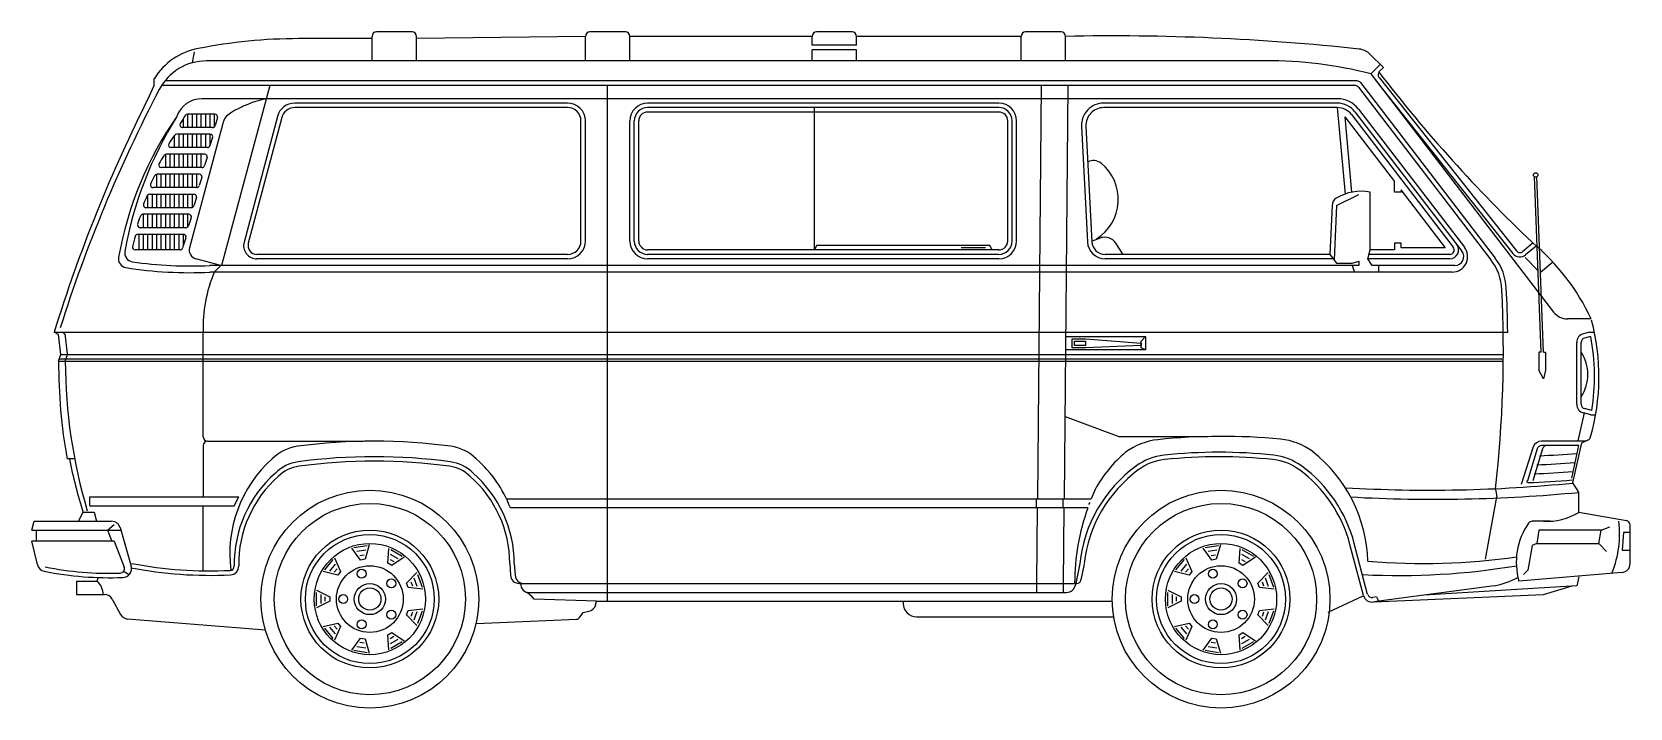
# Model space of a CAD drawing. Extents: x -4.57 to 0, y 0 to 1.93.
import ezdxf

# ---------------------------------------------------------------- set-up
doc = ezdxf.new("R2010")
doc.units = 0
doc.header["$LTSCALE"] = 40
doc.layers.get('0').update_dxf_attribs({"linetype": 'CONTINUOUS'})
doc.layers.add('DETAIL', color=1, linetype='CONTINUOUS')

msp = doc.modelspace()

# ---------------------------------------------------------------- linework, layer by layer
at = {"color": 0, "linetype": 'BYBLOCK'}
for p, q in [((-3.5941, 1.8478), (-3.5941, 1.9177)), ((-3.4798, 1.9304), (-3.5814, 1.9304)), ((-2.9845, 1.9177), (-3.4671, 1.9114)), ((-3.4671, 1.8478), (-3.4671, 1.9177)), ((-2.9845, 1.8478), (-2.9845, 1.9177)), ((-2.8702, 1.9304), (-2.9718, 1.9304)), ((-2.3368, 1.9177), (-2.8575, 1.9177)), ((-2.8575, 1.8478), (-2.8575, 1.9177)), ((-2.3368, 1.8923), (-2.3368, 1.9177)), ((-2.2225, 1.9304), (-2.3241, 1.9304)), ((-2.2098, 1.8923), (-2.2098, 1.9177)), ((-1.7399, 1.9177), (-2.2098, 1.9177)), ((-1.7399, 1.8478), (-1.7399, 1.9177)), ((-1.6256, 1.9304), (-1.7272, 1.9304)), ((-1.6129, 1.8478), (-1.6129, 1.9177)), ((-3.5941, 1.9114), (-3.8037, 1.9114)), ((-2.2098, 1.8923), (-2.3368, 1.8923)), ((-2.2098, 1.8796), (-2.3368, 1.8796)), ((-2.3368, 1.8478), (-2.3368, 1.8796)), ((-2.2098, 1.8478), (-2.2098, 1.8796)), ((-1.6129, 1.8478), (-4.0669, 1.8478)), ((-1.0414, 1.8478), (-1.6129, 1.8478)), ((-0.743, 1.867), (-0.7048, 1.8288)), ((-0.7048, 1.8288), (-0.7163, 1.8174)), ((-4.2164, 1.778), (-4.2164, 1.7971)), ((-0.741, 1.8106), (-0.2185, 1.1305)), ((-0.7272, 1.7926), (-0.3346, 1.2974)), ((-4.2307, 1.7463), (-4.2164, 1.778)), ((-0.7863, 1.778), (-4.195, 1.778)), ((-3.8865, 1.778), (-4.0237, 1.2636)), ((-2.921, 0.3048), (-2.921, 1.778)), ((-1.6823, 1.7787), (-1.6932, 0.5976)), ((-0.7762, 1.773), (-0.3974, 1.28)), ((-3.8641, 1.6895), (-3.9598, 1.3306)), ((-3.0353, 1.7272), (-3.815, 1.7272)), ((-1.8034, 1.7272), (-2.8067, 1.7272)), ((-2.3304, 1.3081), (-2.3304, 1.7145)), ((-0.8363, 1.7272), (-1.5036, 1.7272)), ((-0.786, 1.7024), (-0.4803, 1.3045)), ((-4.0208, 1.6687), (-4.1154, 1.3138)), ((-2.9845, 1.3335), (-2.9845, 1.6764)), ((-2.8575, 1.3335), (-2.8575, 1.6764)), ((-1.7526, 1.3335), (-1.7526, 1.6764)), ((-1.567, 1.6605), (-1.5502, 1.3309)), ((-4.0259, 1.2636), (-4.0974, 1.2827)), ((-3.0353, 1.2827), (-3.923, 1.2827)), ((-1.8034, 1.2827), (-2.8067, 1.2827)), ((-0.8477, 1.2827), (-1.4995, 1.2827)), ((-0.5151, 1.2827), (-0.7493, 1.2827)), ((-0.2683, 1.3189), (-0.2984, 1.2937)), ((-0.5085, 1.2446), (-4.0576, 1.2446)), ((-4.0259, 1.2636), (-4.045, 1.2446)), ((-0.1111, 1.1113), (-0.1787, 1.1113)), ((-4.4894, 1.0668), (-4.5021, 1.0732)), ((-4.5021, 1.0732), (-0.3496, 1.0732)), ((-4.4831, 1.0096), (-4.4894, 1.0668)), ((-0.1155, 1.0732), (-0.1332, 1.0688)), ((-0.1155, 1.0732), (-0.102, 1.0732)), ((-4.4894, 0.9906), (-4.4831, 1.0096)), ((-0.1524, 0.8672), (-0.1524, 1.0442)), ((-0.1121, 0.8373), (-0.1332, 0.8425)), ((-0.1121, 0.8373), (-0.0982, 0.8373)), ((-0.2768, 0.746), (-0.3109, 0.6379)), ((-0.1276, 0.7623), (-0.2532, 0.762)), ((-0.1633, 0.643), (-0.1379, 0.7573)), ((-0.1379, 0.7573), (-0.1195, 0.7659)), ((-4.445, 0.7112), (-4.464, 0.7112)), ((-0.1461, 0.6159), (-0.1633, 0.643)), ((-4.4005, 0.6032), (-3.9751, 0.6032)), ((-1.6954, 0.5715), (-1.6954, 0.5969)), ((-1.6193, 0.5715), (-1.6193, 0.5969)), ((-0.4128, 0.4254), (-0.381, 0.6032)), ((-0.3852, 0.63), (-0.381, 0.6032)), ((-0.1461, 0.5588), (-0.1461, 0.6159)), ((-4.4323, 0.5334), (-4.4196, 0.5588)), ((-1.5494, 0.5715), (-3.1988, 0.5715)), ((-1.6934, 0.5722), (-1.6954, 0.3563)), ((-1.5438, 0.5866), (-1.5476, 0.581)), ((-0.1461, 0.5588), (-0.0105, 0.5352)), ((-4.5656, 0.508), (-4.5593, 0.5334)), ((-4.5593, 0.5334), (-4.3381, 0.5334)), ((-4.553, 0.4763), (-4.553, 0.508)), ((-4.3136, 0.515), (-4.2823, 0.4052)), ((-0.2286, 0.5334), (-0.2793, 0.5334)), ((0, 0.4123), (0, 0.5227)), ((-4.5503, 0.4096), (-4.5656, 0.4763)), ((-0.7617, 0.3214), (-0.8003, 0.4673)), ((-3.2004, 0.4128), (-3.1985, 0.3796)), ((-4.3796, 0.362), (-4.3764, 0.3727)), ((-1.5599, 0.4103), (-1.5687, 0.3658)), ((-0.0232, 0.387), (-0.3175, 0.3619)), ((-0.1461, 0.3746), (-0.1524, 0.3493)), ((-4.4386, 0.3619), (-4.3796, 0.362)), ((-4.4386, 0.3619), (-4.4386, 0.3239)), ((-4.4386, 0.3239), (-4.3585, 0.3239)), ((-3.1732, 0.3556), (-1.5812, 0.3556)), ((-3.1369, 0.3175), (-3.1513, 0.3302)), ((-1.6954, 0.3556), (-1.6954, 0.3302)), ((-1.6193, 0.3556), (-1.6193, 0.3302)), ((-0.8628, 0.2737), (-0.7624, 0.3199)), ((-0.3886, 0.3485), (-0.7324, 0.3029)), ((-0.7316, 0.3032), (-0.2477, 0.3239)), ((-0.2477, 0.3239), (-0.1651, 0.3493)), ((-4.3362, 0.3106), (-4.3125, 0.2671)), ((-3.1305, 0.3111), (-3.1369, 0.3175)), ((-2.9527, 0.3048), (-3.1305, 0.3111)), ((-2.9909, 0.2731), (-2.9749, 0.2762)), ((-2.9552, 0.295), (-2.9527, 0.3048)), ((-2.9527, 0.3048), (-1.4795, 0.3048)), ((-2.0765, 0.3048), (-2.0765, 0.2984)), ((-3.8989, 0.2223), (-4.2925, 0.254)), ((-3.2957, 0.2413), (-3.01, 0.2537)), ((-3, 0.2594), (-2.9909, 0.2731)), ((-2.0383, 0.2604), (-1.4754, 0.2604))]:
    msp.add_line(p, q, dxfattribs=at)
for centre, radius in [((-3.6004, 0.3111), 0.3111), ((-1.1684, 0.3111), 0.3111), ((-3.6004, 0.3111), 0.1842), ((-3.6004, 0.3111), 0.1588), ((-1.1684, 0.3111), 0.1842), ((-1.1684, 0.3111), 0.1588), ((-3.6004, 0.3111), 0.0953), ((-1.1684, 0.3111), 0.0953), ((-3.6004, 0.3111), 0.0445), ((-1.1684, 0.3111), 0.0445)]:
    msp.add_circle(centre, radius, dxfattribs=at)
for centre, radius, start, end in [((-3.5814, 1.9177), 0.0127, 90, 180), ((-3.4798, 1.9177), 0.0127, 0, 90), ((-2.9718, 1.9177), 0.0127, 90, 180), ((-2.8702, 1.9177), 0.0127, 0, 90), ((-2.3241, 1.9177), 0.0127, 90, 180), ((-2.2225, 1.9177), 0.0127, 0, 90), ((-1.7272, 1.9177), 0.0127, 90, 180), ((-1.6256, 1.9177), 0.0127, 0, 90), ((-1.4756, -4.6589), 6.5781, 83.87261, 91.196), ((-4.0574, 1.6993), 0.1866, 100.1826, 148.4227), ((-3.8011, 0.4212), 1.4902, 90.0961, 101.1923), ((-0.7789, 1.831), 0.0508, 45, 83.8033), ((-4.0669, 1.6954), 0.1524, 90, 152.3412), ((-1.028, 0.7259), 1.122, 75.1799, 90.6843), ((-0.78, 1.778), 0.0127, 37.5354, 90), ((-0.7073, 1.8084), 0.0127, 135, 218.4068), ((2.5461, 4.3162), 4.1112, 217.4542, 226.5921), ((-0.3923, -0.1929), 4.3004, 153.1964, 162.8788), ((-3.8275, 1.4221), 0.3253, 102.2838, 121.7098), ((-0.7863, 1.7653), 0.0127, 37.5354, 90), ((-3.9717, 1.6556), 0.0508, 121.7098, 165.0686), ((-3.815, 1.6764), 0.0508, 90, 165.0686), ((-3.0353, 1.6764), 0.0508, 0, 90), ((-2.8067, 1.6764), 0.0508, 90, 180), ((-1.8034, 1.6764), 0.0508, 0, 90), ((-1.5036, 1.6637), 0.0635, 90, 182.9108), ((-0.8363, 1.6637), 0.0635, 37.5354, 90), ((-3.923, 1.3208), 0.0381, 165.0686, 270), ((-3.0353, 1.3335), 0.0508, 270, 0), ((-2.8067, 1.3335), 0.0508, 180, 270), ((-1.8034, 1.3335), 0.0508, 270, 0), ((-1.4995, 1.3335), 0.0508, 182.9108, 270), ((-0.6956, 0.8353), 0.6464, 25.2764, 49.8787), ((-4.0909, 1.3073), 0.0254, 165.0686, 255.0686), ((-0.5151, 1.3081), 0.0254, 270, 37.5354), ((-0.5183, 1.1872), 0.1524, 2.7482, 37.5354), ((-0.3147, 1.3132), 0.0254, 218.4068, 309.9373), ((-3.9144, 1.0241), 3.5525, 353.5706, 2.7482), ((-0.1787, 1.1621), 0.0508, 218.4068, 270), ((-0.7183, 0.9455), 0.6295, 344.1859, 14.8909), ((-0.127, 1.0442), 0.0254, 104.0362, 180), ((-2.9625, 0.9824), 1.527, 179.6905, 190.2369), ((-0.127, 0.8672), 0.0254, 180, 255.9638), ((-3.7895, 0.6215), 0.127, 97.7095, 134.9148), ((-3.5878, -0.8689), 1.6309, 82.2905, 97.7095), ((-3.386, 0.6215), 0.127, 45.0852, 82.2905), ((-1.3283, 0.5768), 0.1905, 96.1378, 126.2761), ((-1.1646, -1.0171), 1.7927, 84.7013, 95.8943), ((-1.0194, 0.5786), 0.1905, 53.7239, 83.8622), ((-1.163, 0.4069), 0.4141, 1.689, 51.7663), ((-0.2532, 0.7366), 0.0254, 90, 158.1986), ((-0.1249, 0.7774), 0.0127, 295.0579, 344.1859), ((-2.9559, 1.0171), 1.5338, 191.514, 197.3869), ((-3.6375, 0.4407), 0.3629, 131.7497, 187.5122), ((-3.7895, 0.5897), 0.1016, 97.7095, 134.9148), ((-3.5878, -0.9006), 1.6055, 82.2905, 97.7095), ((-3.386, 0.5897), 0.1016, 45.0852, 82.2905), ((-3.5315, 0.4435), 0.3565, 21.0473, 48.7287), ((-1.2022, 0.4453), 0.3718, 129.9616, 151.2549), ((-1.3138, 0.5577), 0.1524, 96.1378, 126.2761), ((-1.1747, -0.735), 1.4526, 83.8622, 96.1378), ((-1.0357, 0.5577), 0.1524, 53.7239, 83.8622), ((-3.6429, 0.4113), 0.3322, 131.0956, 180.9171), ((-3.5316, 0.4117), 0.3312, 0.1763, 48.9865), ((-1.1747, 0.3683), 0.3874, 126.2761, 173.4106), ((-1.1747, 0.3683), 0.3874, 14.8009, 53.7239), ((-0.5726, 4.7425), 4.1204, 266.6487, 275.7033), ((-0.9338, 0.3541), 0.6529, 155.5671, 158.1684), ((-0.9338, 0.3541), 0.6529, 160.5505, 179.8689), ((-0.2381, 0.7112), 0.1781, 266.9335, 301.139), ((-4.3381, 0.508), 0.0254, 15.9454, 90), ((-0.1302, 0.4159), 0.1949, 144.9067, 196.0736), ((-0.2793, 0.5207), 0.0127, 90, 144.9067), ((-0.0127, 0.5227), 0.0127, 0, 80.1342), ((-4.0557, 1.5874), 1.1958, 259.1938, 272.6865), ((-0.5933, 2.3257), 1.9129, 265.3307, 278.0973), ((-0.0254, 0.4123), 0.0254, 274.8645, 0), ((-4.5255, 0.4153), 0.0254, 192.9946, 258.8568), ((-4.3434, 1.3398), 0.9677, 258.8568, 272.2316), ((-4.3067, 0.3982), 0.0254, 272.2316, 15.9454), ((-4.0557, 1.586), 1.2072, 259.1443, 272.6987), ((-4.0004, 0.4055), 0.0127, 273.5601, 1.0017), ((-4.0004, 0.4055), 0.0254, 273.5601, 1.0017), ((-3.1732, 0.381), 0.0254, 183.231, 270), ((-1.5812, 0.3683), 0.0127, 270, 348.7355), ((-0.444, 0.6084), 0.2658, 282.0246, 297.7182), ((-4.4104, 0.3252), 0.048, 358.3579, 49.9978), ((-4.3585, 0.2984), 0.0254, 28.6105, 90), ((-3.1464, 0.3524), 0.0225, 171.8699, 278.1301), ((-1.6096, 0.3556), 0.0254, 270, 348.7355), ((-0.7371, 0.3278), 0.0254, 194.8009, 280.823), ((-2.9798, 0.3012), 0.0254, 281.3099, 345.9638), ((-2.0383, 0.2984), 0.0381, 180, 270), ((-4.2902, 0.2793), 0.0254, 208.6105, 264.7099), ((-3.0105, 0.2664), 0.0127, 272.4896, 326.3099)]:
    msp.add_arc(centre, radius, start, end, dxfattribs=at)
at = {"layer": 'DETAIL'}
for p, q in [((-4.1021, 1.8733), (-4.1083, 1.8421)), ((-0.7138, 1.8378), (-0.741, 1.8106)), ((-0.78, 1.7907), (-4.1859, 1.7907)), ((-0.7699, 1.7857), (-0.3849, 1.2846)), ((-0.7172, 1.8005), (-0.3247, 1.3053)), ((-0.8363, 1.7399), (-4.0801, 1.7399)), ((-1.6061, 1.778), (-1.617, 0.5969)), ((-4.0433, 1.6954), (-4.1212, 1.6954)), ((-4.121, 1.6954), (-4.121, 1.6574)), ((-4.1083, 1.6954), (-4.1083, 1.6574)), ((-4.0956, 1.6954), (-4.0956, 1.6574)), ((-4.0829, 1.6954), (-4.0829, 1.6574)), ((-4.0702, 1.6954), (-4.0702, 1.6574)), ((-4.0575, 1.6954), (-4.0575, 1.6574)), ((-4.0448, 1.6954), (-4.0448, 1.6589)), ((-3.0353, 1.7145), (-3.815, 1.7145)), ((-1.8034, 1.7145), (-2.8067, 1.7145)), ((-1.8034, 1.7018), (-2.8067, 1.7018)), ((-0.8363, 1.7145), (-1.5036, 1.7145)), ((-0.8363, 1.7145), (-0.8143, 1.4676)), ((-0.7961, 1.6946), (-0.505, 1.3158)), ((-0.7759, 1.7101), (-0.4732, 1.3161)), ((-4.0494, 1.6574), (-4.1356, 1.6574)), ((-4.1337, 1.6825), (-4.1337, 1.6574)), ((-4.0359, 1.6859), (-4.042, 1.663)), ((-3.8518, 1.6862), (-3.9475, 1.3273)), ((-2.9972, 1.3335), (-2.9972, 1.6764)), ((-2.8448, 1.3335), (-2.8448, 1.6764)), ((-2.8321, 1.3335), (-2.8321, 1.6764)), ((-1.778, 1.3335), (-1.778, 1.6764)), ((-1.7653, 1.3335), (-1.7653, 1.6764)), ((-1.5543, 1.6611), (-1.5376, 1.3316)), ((-0.8148, 1.6878), (-0.7957, 1.4728)), ((-0.8148, 1.6878), (-0.6731, 1.5033)), ((-4.0646, 1.6002), (-4.168, 1.6002)), ((-4.1591, 1.6338), (-4.1591, 1.6002)), ((-4.0568, 1.6383), (-4.152, 1.6383)), ((-4.1464, 1.6383), (-4.1464, 1.6002)), ((-4.1337, 1.6383), (-4.1337, 1.6002)), ((-4.121, 1.6383), (-4.121, 1.6002)), ((-4.1083, 1.6383), (-4.1083, 1.6002)), ((-4.0956, 1.6383), (-4.0956, 1.6002)), ((-4.0829, 1.6383), (-4.0829, 1.6002)), ((-4.0702, 1.6383), (-4.0702, 1.6002)), ((-4.0575, 1.6383), (-4.0575, 1.6052)), ((-4.0495, 1.6287), (-4.0573, 1.6059)), ((-4.1845, 1.5808), (-4.1845, 1.543)), ((-4.0721, 1.5811), (-4.1822, 1.5811)), ((-4.1718, 1.5811), (-4.1718, 1.543)), ((-4.1591, 1.5811), (-4.1591, 1.543)), ((-4.1464, 1.5811), (-4.1464, 1.543)), ((-4.1337, 1.5811), (-4.1337, 1.543)), ((-4.121, 1.5811), (-4.121, 1.543)), ((-4.1083, 1.5811), (-4.1083, 1.543)), ((-4.0956, 1.5811), (-4.0956, 1.543)), ((-4.0829, 1.5811), (-4.0829, 1.543)), ((-4.0647, 1.5716), (-4.0725, 1.5487)), ((-4.2099, 1.5238), (-4.2099, 1.4859)), ((-4.0873, 1.524), (-4.2081, 1.524)), ((-4.1972, 1.524), (-4.1972, 1.4859)), ((-4.0799, 1.543), (-4.1959, 1.543)), ((-4.1845, 1.524), (-4.1845, 1.4859)), ((-4.1718, 1.524), (-4.1718, 1.4859)), ((-4.1591, 1.524), (-4.1591, 1.4859)), ((-4.1464, 1.524), (-4.1464, 1.4859)), ((-4.1337, 1.524), (-4.1337, 1.4859)), ((-4.121, 1.524), (-4.121, 1.4859)), ((-4.1083, 1.524), (-4.1083, 1.4859)), ((-4.0956, 1.524), (-4.0956, 1.4859)), ((-4.08, 1.5144), (-4.0878, 1.4916)), ((-0.254, 1.016), (-0.2731, 1.5176)), ((-0.2477, 1.0162), (-0.2667, 1.5179)), ((-4.2353, 1.4648), (-4.2353, 1.4287)), ((-4.1026, 1.4668), (-4.2301, 1.4668)), ((-4.2226, 1.4668), (-4.2226, 1.4287)), ((-4.0951, 1.4859), (-4.2198, 1.4859)), ((-4.2099, 1.4668), (-4.2099, 1.4287)), ((-4.1972, 1.4668), (-4.1972, 1.4287)), ((-4.1845, 1.4668), (-4.1845, 1.4287)), ((-4.1718, 1.4668), (-4.1718, 1.4287)), ((-4.1591, 1.4668), (-4.1591, 1.4287)), ((-4.1464, 1.4668), (-4.1464, 1.4287)), ((-4.1337, 1.4668), (-4.1337, 1.4287)), ((-4.121, 1.4668), (-4.121, 1.4287)), ((-4.1083, 1.4668), (-4.1083, 1.429)), ((-0.8387, 1.4346), (-0.7747, 1.4668)), ((-0.7429, 1.3081), (-0.7429, 1.4732)), ((-0.6731, 1.4732), (-0.6731, 1.5033)), ((-0.6541, 1.4732), (-0.6731, 1.4732)), ((-0.6545, 1.4792), (-0.528, 1.3144)), ((-0.6541, 1.4795), (-0.6541, 1.4732)), ((-4.1104, 1.4287), (-4.2399, 1.4287)), ((-4.0952, 1.4573), (-4.103, 1.4344)), ((-0.8514, 1.4351), (-0.8572, 1.2954)), ((-0.8387, 1.4346), (-0.8452, 1.2793)), ((-4.1256, 1.3716), (-4.2565, 1.3716)), ((-4.1178, 1.4097), (-4.2485, 1.4097)), ((-4.248, 1.4097), (-4.248, 1.3716)), ((-4.2353, 1.4097), (-4.2353, 1.3716)), ((-4.2226, 1.4097), (-4.2226, 1.3716)), ((-4.2099, 1.4097), (-4.2099, 1.3716)), ((-4.1972, 1.4097), (-4.1972, 1.3716)), ((-4.1845, 1.4097), (-4.1845, 1.3716)), ((-4.1718, 1.4097), (-4.1718, 1.3716)), ((-4.1591, 1.4097), (-4.1591, 1.3716)), ((-4.1464, 1.4097), (-4.1464, 1.3716)), ((-4.1337, 1.4097), (-4.1337, 1.3716)), ((-4.121, 1.4097), (-4.121, 1.3732)), ((-4.1104, 1.4001), (-4.1182, 1.3773)), ((-4.133, 1.3525), (-4.2634, 1.3525)), ((-4.2607, 1.3525), (-4.2607, 1.3081)), ((-4.248, 1.3525), (-4.248, 1.3081)), ((-4.2353, 1.3525), (-4.2353, 1.3081)), ((-4.2226, 1.3525), (-4.2226, 1.3081)), ((-4.2099, 1.3525), (-4.2099, 1.3081)), ((-4.1972, 1.3525), (-4.1972, 1.3081)), ((-4.1845, 1.3525), (-4.1845, 1.3081)), ((-4.1718, 1.3525), (-4.1718, 1.3081)), ((-4.1591, 1.3525), (-4.1591, 1.3081)), ((-4.1464, 1.3525), (-4.1464, 1.3081)), ((-4.1257, 1.343), (-4.1352, 1.3138)), ((-4.1337, 1.3525), (-4.1337, 1.3184)), ((-1.5142, 1.3419), (-1.5367, 1.3335)), ((-1.4478, 1.2954), (-1.4691, 1.3274)), ((-0.6731, 1.3272), (-0.6731, 1.3081)), ((-0.6541, 1.3272), (-0.6731, 1.3272)), ((-0.6541, 1.3144), (-0.6541, 1.3272)), ((-0.2765, 1.3287), (-0.3066, 1.3035)), ((-4.1425, 1.3081), (-4.2709, 1.3081)), ((-3.0353, 1.2954), (-3.923, 1.2954)), ((-1.8034, 1.3081), (-2.8067, 1.3081)), ((-1.8034, 1.2954), (-2.8067, 1.2954)), ((-2.3241, 1.3208), (-2.3304, 1.3081)), ((-1.8288, 1.3208), (-2.3241, 1.3208)), ((-1.8415, 1.3144), (-1.9114, 1.3144)), ((-1.8224, 1.3081), (-1.8288, 1.3208)), ((-0.8572, 1.2954), (-1.4995, 1.2954)), ((-0.8572, 1.2954), (-0.8382, 1.27)), ((-0.7493, 1.2827), (-0.7429, 1.3081)), ((-0.7366, 1.2636), (-0.7493, 1.2827)), ((-0.5151, 1.2954), (-0.7461, 1.2954)), ((-0.6731, 1.3081), (-0.7429, 1.3081)), ((-0.528, 1.3144), (-0.6541, 1.3144)), ((-0.2639, 1.2492), (-0.2993, 1.2867)), ((-0.7747, 1.2636), (-4.0576, 1.2636)), ((-0.8382, 1.27), (-0.7937, 1.27)), ((-0.7937, 1.27), (-0.7747, 1.2764)), ((-0.7937, 1.2636), (-0.7874, 1.2446)), ((-0.7747, 1.2636), (-0.7937, 1.2636)), ((-0.7747, 1.2764), (-0.7747, 1.2636)), ((-0.7176, 1.2636), (-0.7366, 1.2636)), ((-0.5004, 1.2636), (-0.7366, 1.2636)), ((-0.7176, 1.2446), (-0.7176, 1.2636)), ((-0.2209, 1.273), (-0.2561, 1.244)), ((-4.4704, 1.0668), (-4.4768, 1.0732)), ((-4.4641, 1.0111), (-4.4705, 1.0682)), ((-4.0767, 0.7747), (-4.0767, 1.0732)), ((-1.6129, 1.0604), (-1.3843, 1.0604)), ((-1.5938, 1.0287), (-1.5938, 1.0541)), ((-1.5938, 1.0541), (-1.5557, 1.0541)), ((-1.5557, 1.0541), (-1.397, 1.0414)), ((-1.3843, 1.0604), (-1.397, 1.0477)), ((-1.3843, 1.0604), (-1.3843, 1.0224)), ((-0.1125, 1.0609), (-0.1301, 1.0565)), ((-4.4831, 1.0096), (-0.362, 1.0096)), ((-4.4704, 0.9906), (-4.464, 1.0096)), ((-1.3843, 1.0224), (-1.6129, 1.0224)), ((-1.5557, 1.0287), (-1.5938, 1.0287)), ((-1.5875, 1.0477), (-1.5557, 1.0477)), ((-1.5875, 1.0351), (-1.5875, 1.0477)), ((-1.5557, 1.0351), (-1.5875, 1.0351)), ((-1.5557, 1.0477), (-1.5557, 1.0351)), ((-1.397, 1.0351), (-1.5557, 1.0287)), ((-1.397, 1.0287), (-1.397, 1.0477)), ((-1.397, 1.0414), (-1.397, 1.0351)), ((-1.3843, 1.0224), (-1.397, 1.0287)), ((-0.2604, 1.016), (-0.2604, 0.9652)), ((-0.254, 1.016), (-0.2604, 1.016)), ((-0.2477, 1.016), (-0.2413, 1.016)), ((-0.2413, 1.016), (-0.2413, 0.9652)), ((-0.1397, 0.8672), (-0.1397, 1.0442)), ((-4.4894, 0.9906), (-0.3621, 0.9906)), ((-4.4873, 0.997), (-0.362, 0.997)), ((-0.2477, 0.9398), (-0.2604, 0.9652)), ((-0.2413, 0.9652), (-0.2477, 0.9398)), ((-1.4593, 0.7747), (-1.6129, 0.8318)), ((-0.1306, 0.8428), (-0.1494, 0.7627)), ((-0.1091, 0.8496), (-0.1301, 0.8548)), ((-4.0767, 0.7493), (-4.0767, 0.6032)), ((-4.064, 0.762), (-3.6195, 0.762)), ((-1.2065, 0.7747), (-1.4593, 0.7747)), ((-0.2649, 0.7403), (-0.2928, 0.649)), ((-0.2503, 0.7403), (-0.2781, 0.649)), ((-0.1464, 0.7496), (-0.2528, 0.7493)), ((-0.1659, 0.6565), (-0.1464, 0.7496)), ((-0.2926, 0.6432), (-0.2943, 0.6494)), ((-4.4005, 0.5778), (-4.4005, 0.6032)), ((-3.9878, 0.5778), (-3.9751, 0.6032)), ((-3.2097, 0.5969), (-1.5398, 0.5969)), ((-4.4196, 0.5588), (-4.3879, 0.5588)), ((-4.4005, 0.5778), (-3.9878, 0.5778)), ((-4.3879, 0.5588), (-4.3815, 0.5334)), ((-4.0767, 0.3924), (-4.0767, 0.5778)), ((-1.6173, 0.5715), (-1.6193, 0.3556)), ((-4.5656, 0.508), (-4.3498, 0.508)), ((-4.5656, 0.508), (-4.3117, 0.508)), ((-4.3498, 0.508), (-4.3304, 0.5236)), ((-4.3498, 0.508), (-4.337, 0.4763)), ((-0.2604, 0.508), (-0.2667, 0.4699)), ((-0.0825, 0.508), (-0.2604, 0.508)), ((-0.0889, 0.4699), (-0.0825, 0.508)), ((-0.0825, 0.508), (-0.0578, 0.5175)), ((-4.3307, 0.4763), (-4.5656, 0.4763)), ((-4.3307, 0.4763), (-4.3023, 0.4025)), ((-3.6266, 0.4226), (-3.6519, 0.4568)), ((-3.6457, 0.4579), (-3.6082, 0.4645)), ((-3.6019, 0.4656), (-3.614, 0.4248)), ((-1.1945, 0.4226), (-1.2199, 0.4568)), ((-1.2136, 0.4579), (-1.1761, 0.4645)), ((-1.1698, 0.4656), (-1.182, 0.4248)), ((-0.7496, 0.3246), (-0.788, 0.4698)), ((-0.2794, 0.4636), (-0.2921, 0.3937)), ((-0.2667, 0.4699), (-0.2794, 0.4636)), ((-0.2667, 0.4699), (-0.0889, 0.4699)), ((-0.0889, 0.4699), (-0.0676, 0.4471)), ((-0.0191, 0.5016), (-0.0224, 0.4508)), ((0, 0.5016), (-0.0191, 0.5016)), ((-3.7294, 0.3945), (-3.705, 0.4237)), ((-3.7009, 0.4286), (-3.6839, 0.3895)), ((-3.6122, 0.4509), (-3.6372, 0.4465)), ((-3.6288, 0.4351), (-3.6162, 0.4373)), ((-3.614, 0.4248), (-3.6266, 0.4226)), ((-3.5488, 0.4133), (-3.5462, 0.4558)), ((-3.5378, 0.407), (-3.5488, 0.4133)), ((-3.5424, 0.4243), (-3.5315, 0.418)), ((-3.5196, 0.4258), (-3.5416, 0.4385)), ((-3.5407, 0.4527), (-3.5078, 0.4336)), ((-3.5023, 0.4304), (-3.5378, 0.407)), ((-3.1877, 0.4128), (-3.1854, 0.3793)), ((-1.5723, 0.4128), (-1.5847, 0.3506)), ((-1.2974, 0.3945), (-1.2729, 0.4237)), ((-1.2688, 0.4286), (-1.2519, 0.3895)), ((-1.1802, 0.4509), (-1.2052, 0.4465)), ((-1.1967, 0.4351), (-1.1842, 0.4373)), ((-1.182, 0.4248), (-1.1945, 0.4226)), ((-1.1167, 0.4133), (-1.1142, 0.4558)), ((-1.1058, 0.407), (-1.1167, 0.4133)), ((-1.1104, 0.4243), (-1.0994, 0.418)), ((-1.0876, 0.4258), (-1.1095, 0.4385)), ((-1.1087, 0.4527), (-1.0757, 0.4336)), ((-1.0702, 0.4304), (-1.1058, 0.407)), ((-0.0224, 0.4508), (0, 0.4508)), ((-4.3048, 0.3918), (-4.2901, 0.3826)), ((-3.6921, 0.3798), (-3.7335, 0.3897)), ((-3.6993, 0.4107), (-3.7156, 0.3912)), ((-3.7018, 0.3879), (-3.6937, 0.3976)), ((-3.6839, 0.3895), (-3.6921, 0.3798)), ((-3.4952, 0.3562), (-3.4659, 0.3871)), ((-3.4648, 0.347), (-3.4735, 0.3709)), ((-3.4638, 0.3812), (-3.4507, 0.3454)), ((-1.26, 0.3798), (-1.3015, 0.3897)), ((-1.2673, 0.4107), (-1.2836, 0.3912)), ((-1.2698, 0.3879), (-1.2616, 0.3976)), ((-1.2519, 0.3895), (-1.26, 0.3798)), ((-1.0632, 0.3562), (-1.0339, 0.3871)), ((-1.0328, 0.347), (-1.0415, 0.3709)), ((-1.0317, 0.3812), (-1.0187, 0.3454)), ((-0.2921, 0.3937), (-0.3048, 0.381)), ((-3.7529, 0.3366), (-3.7147, 0.3175)), ((-3.7529, 0.2921), (-3.7529, 0.3302)), ((-3.7401, 0.3239), (-3.7401, 0.2984)), ((-3.4909, 0.3443), (-3.4952, 0.3562)), ((-3.4486, 0.3394), (-3.4909, 0.3443)), ((-3.4833, 0.3606), (-3.4789, 0.3486)), ((-3.1433, 0.3302), (-1.6096, 0.3302)), ((-1.3208, 0.3366), (-1.2827, 0.3175)), ((-1.3208, 0.2921), (-1.3208, 0.3302)), ((-1.3081, 0.3239), (-1.3081, 0.2984)), ((-1.0588, 0.3443), (-1.0632, 0.3562)), ((-1.0165, 0.3394), (-1.0588, 0.3443)), ((-1.0512, 0.3606), (-1.0469, 0.3486)), ((-0.1524, 0.3493), (-0.5881, 0.322)), ((-3.7147, 0.3048), (-3.7529, 0.2858)), ((-3.7275, 0.3048), (-3.7275, 0.3175)), ((-3.7147, 0.3175), (-3.7147, 0.3048)), ((-3.4952, 0.2661), (-3.4909, 0.278)), ((-3.4909, 0.278), (-3.4486, 0.2829)), ((-3.4735, 0.2514), (-3.4648, 0.2753)), ((-3.4507, 0.2769), (-3.4638, 0.2411)), ((-1.2827, 0.3048), (-1.3208, 0.2858)), ((-1.2954, 0.3048), (-1.2954, 0.3175)), ((-1.2827, 0.3175), (-1.2827, 0.3048)), ((-1.0632, 0.2661), (-1.0588, 0.278)), ((-1.0588, 0.278), (-1.0165, 0.2829)), ((-1.0415, 0.2514), (-1.0328, 0.2753)), ((-1.0187, 0.2769), (-1.0317, 0.2411)), ((-0.7239, 0.3174), (-0.7349, 0.3153)), ((-0.7239, 0.3175), (-0.7191, 0.3059)), ((-3.7335, 0.2326), (-3.6921, 0.2425)), ((-3.7156, 0.2311), (-3.6993, 0.2116)), ((-3.6937, 0.2247), (-3.7018, 0.2344)), ((-3.6839, 0.2328), (-3.7009, 0.1937)), ((-3.6921, 0.2425), (-3.6839, 0.2328)), ((-3.4659, 0.2352), (-3.4952, 0.2661)), ((-3.4789, 0.2737), (-3.4833, 0.2617)), ((-1.3015, 0.2326), (-1.26, 0.2425)), ((-1.2836, 0.2311), (-1.2673, 0.2116)), ((-1.2616, 0.2247), (-1.2698, 0.2344)), ((-1.2519, 0.2328), (-1.2688, 0.1937)), ((-1.26, 0.2425), (-1.2519, 0.2328)), ((-1.0339, 0.2352), (-1.0632, 0.2661)), ((-1.0469, 0.2737), (-1.0512, 0.2617)), ((-3.705, 0.1986), (-3.7294, 0.2278)), ((-3.6519, 0.1655), (-3.6266, 0.1997)), ((-3.6162, 0.185), (-3.6288, 0.1872)), ((-3.6266, 0.1997), (-3.614, 0.1975)), ((-3.614, 0.1975), (-3.6019, 0.1567)), ((-3.5488, 0.209), (-3.5378, 0.2153)), ((-3.5462, 0.1665), (-3.5488, 0.209)), ((-3.5315, 0.2043), (-3.5424, 0.198)), ((-3.5416, 0.1838), (-3.5196, 0.1965)), ((-3.5078, 0.1887), (-3.5407, 0.1696)), ((-3.5378, 0.2153), (-3.5023, 0.1919)), ((-1.2729, 0.1986), (-1.2974, 0.2278)), ((-1.2199, 0.1655), (-1.1945, 0.1997)), ((-1.1842, 0.185), (-1.1967, 0.1872)), ((-1.1945, 0.1997), (-1.182, 0.1975)), ((-1.182, 0.1975), (-1.1698, 0.1567)), ((-1.1167, 0.209), (-1.1058, 0.2153)), ((-1.1142, 0.1665), (-1.1167, 0.209)), ((-1.0994, 0.2043), (-1.1104, 0.198)), ((-1.1095, 0.1838), (-1.0876, 0.1965)), ((-1.0757, 0.1887), (-1.1087, 0.1696)), ((-1.1058, 0.2153), (-1.0702, 0.1919)), ((-3.6082, 0.1578), (-3.6457, 0.1644)), ((-3.6372, 0.1758), (-3.6122, 0.1714)), ((-1.1761, 0.1578), (-1.2136, 0.1644)), ((-1.2052, 0.1758), (-1.1802, 0.1714))]:
    msp.add_line(p, q, dxfattribs=at)
for centre, radius in [((-0.2698, 1.5221), 0.0064), ((-3.6004, 0.3111), 0.2731), ((-1.1684, 0.3111), 0.2731), ((-3.6004, 0.3111), 0.1968), ((-1.1684, 0.3111), 0.1968), ((-3.6239, 0.3834), 0.0127), ((-3.539, 0.3558), 0.0127), ((-1.1919, 0.3834), 0.0127), ((-1.107, 0.3558), 0.0127), ((-3.6764, 0.3111), 0.0127), ((-3.6004, 0.3111), 0.0318), ((-1.2443, 0.3111), 0.0127), ((-1.1684, 0.3111), 0.0318), ((-3.539, 0.2665), 0.0127), ((-1.107, 0.2665), 0.0127), ((-3.6239, 0.2389), 0.0127), ((-1.1919, 0.2389), 0.0127)]:
    msp.add_circle(centre, radius, dxfattribs=at)
for centre, radius, start, end in [((-0.5137, -0.1668), 4.164, 152.3412, 162.4932), ((-4.0801, 1.6637), 0.0762, 90, 160.3078), ((-0.8363, 1.6637), 0.0762, 37.5354, 90), ((-3.3165, 1.108), 1.0177, 145.1631, 169.8493), ((-3.2272, 1.112), 1.0901, 148.0184, 169.8636), ((-3.2272, 1.112), 1.0711, 147.2159, 148.6692), ((-4.1212, 1.6878), 0.00762, 90, 147.2159), ((-4.0433, 1.6878), 0.00762, 345.0686, 90), ((-3.815, 1.6764), 0.0381, 90, 165.0686), ((-3.0353, 1.6764), 0.0381, 0, 90), ((-2.8067, 1.6764), 0.0381, 90, 180), ((-2.8067, 1.6764), 0.0254, 90, 180), ((-1.8034, 1.6764), 0.0381, 0, 90), ((-1.8034, 1.6764), 0.0254, 0, 90), ((-1.5036, 1.6637), 0.0508, 90, 182.9108), ((-0.8363, 1.6637), 0.0508, 37.5354, 90), ((-4.1356, 1.665), 0.00762, 148.6692, 270), ((-4.0494, 1.665), 0.00762, 270, 345.0686), ((-4.168, 1.6078), 0.00762, 152.2096, 270), ((-3.5487, 1.1917), 0.7537, 144.0226, 146.1613), ((-4.152, 1.6307), 0.00762, 90, 150.4156), ((-4.0646, 1.6078), 0.00762, 270, 345.0686), ((-4.0568, 1.6307), 0.00762, 345.0686, 90), ((-4.1959, 1.5507), 0.00762, 155.6381, 270), ((-3.5673, 1.1876), 0.7336, 147.9449, 150.0472), ((-4.1822, 1.5735), 0.00762, 90, 153.8983), ((-4.0721, 1.5735), 0.00762, 345.0686, 90), ((-1.533, 1.5269), 0.0362, 53.035, 116.5124), ((-1.5946, 1.4523), 0.1328, 302.1135, 51.1536), ((-3.5839, 1.1816), 0.7159, 151.8538, 153.9282), ((-4.2081, 1.5164), 0.00762, 90, 157.2802), ((-4.0873, 1.5164), 0.00762, 345.0686, 90), ((-4.0799, 1.5507), 0.00762, 270, 345.0686), ((-3.5985, 1.1741), 0.7005, 155.7585, 157.8116), ((-4.2301, 1.4592), 0.00762, 90, 160.5803), ((-4.2198, 1.4935), 0.00762, 158.9761, 270), ((-4.1026, 1.4592), 0.00762, 345.0686, 90), ((-4.0951, 1.4935), 0.00762, 270, 345.0686), ((-0.7683, 1.3391), 0.1365, 79.278, 121.2813), ((-4.2399, 1.4364), 0.00762, 162.2408, 270), ((-4.1104, 1.4364), 0.00762, 270, 345.0686), ((-0.8261, 1.434), 0.0254, 121.2813, 177.6141), ((-4.2565, 1.3792), 0.00762, 165.4469, 270), ((-3.6111, 1.1653), 0.6876, 159.6645, 161.7016), ((-4.2485, 1.4021), 0.00762, 90, 163.8147), ((-4.1256, 1.3792), 0.00762, 270, 345.0686), ((-4.1178, 1.4021), 0.00762, 345.0686, 90), ((-3.5584, 1.1465), 0.74, 164.307, 166.6638), ((-4.2634, 1.3449), 0.00762, 90, 166.9969), ((-4.133, 1.3449), 0.00762, 345.0686, 90), ((-3.923, 1.3208), 0.0254, 165.0686, 270), ((-3.0353, 1.3335), 0.0381, 270, 0), ((-2.8067, 1.3335), 0.0381, 180, 270), ((-2.8067, 1.3335), 0.0254, 180, 270), ((-1.8034, 1.3335), 0.0254, 270, 0), ((-1.8034, 1.3335), 0.0381, 270, 0), ((-1.4995, 1.3335), 0.0381, 182.9108, 270), ((-1.5008, 1.3063), 0.0381, 33.6901, 110.556), ((-4.2933, 1.2829), 0.0254, 169.8493, 260.8084), ((-4.2753, 1.2994), 0.0254, 169.8636, 261.599), ((-4.2709, 1.3157), 0.00762, 168.9558, 270), ((-4.1425, 1.3157), 0.00762, 270, 345.0686), ((-0.5151, 1.3081), 0.0127, 270, 37.5354), ((-0.5085, 1.2891), 0.0445, 270, 37.5354), ((-0.5004, 1.2891), 0.0254, 270, 37.5354), ((-0.5058, 1.1917), 0.1524, 2.815, 37.5354), ((-0.3147, 1.3132), 0.0127, 218.4068, 309.9373), ((-4.1148, 2.386), 1.1429, 260.8084, 272.9149), ((-4.1148, 2.386), 1.1238, 261.599, 272.9149), ((-3.6684, 1.0862), 0.4085, 157.1853, 181.8318), ((-3.9144, 1.0241), 3.5652, 0.7878, 2.815), ((-0.127, 1.0442), 0.0127, 104.0362, 180), ((-0.7183, 0.9455), 0.6168, 351.0549, 10.7857), ((-0.2349, 0.9525), 0.1145, 326.3099, 33.6901), ((-2.9561, 0.9946), 1.5143, 180.1426, 196.5754), ((-0.127, 0.8672), 0.0127, 180, 255.9638), ((-4.064, 0.7747), 0.0127, 180, 270), ((-4.064, 0.7493), 0.0127, 90, 180), ((-0.2528, 0.7366), 0.0127, 90.1392, 163.0382), ((-0.2381, 0.7366), 0.0127, 90.1392, 163.0382), ((-3.7895, 0.5897), 0.1143, 97.7095, 134.9148), ((-3.5878, -0.9006), 1.6182, 82.2905, 97.7095), ((-3.386, 0.5897), 0.1143, 45.0852, 82.2905), ((-1.1747, 0.3683), 0.4001, 126.2761, 173.6206), ((-1.3138, 0.5577), 0.1651, 96.1378, 126.2761), ((-1.1747, -0.735), 1.4653, 83.8622, 96.1378), ((-1.0357, 0.5577), 0.1651, 53.7239, 83.8622), ((-1.1747, 0.3683), 0.4001, 14.7006, 53.7239), ((-0.5818, 6.871), 6.1847, 272.92404, 273.92969), ((-0.5818, 6.8964), 6.1847, 272.99706, 273.97981), ((-3.643, 0.4113), 0.3448, 131.2259, 180.9207), ((-3.5315, 0.4117), 0.3438, 0.1695, 48.8532), ((-0.5958, 6.8208), 6.1847, 272.81458, 273.99258), ((-0.5818, 6.8456), 6.1847, 272.85106, 273.87959), ((-0.5579, 4.8804), 4.2844, 266.7862, 275.5161), ((-0.3334, 0.4985), 0.3036, 338.5323, 6.6048), ((-4.3434, 1.3398), 0.955, 258.8568, 271.7756), ((-4.3142, 0.398), 0.0127, 271.7756, 21.0375), ((-3.1601, 0.381), 0.0254, 183.9145, 270), ((-0.6604, 2.4201), 2.0417, 267.1476, 279.488), ((-0.7373, 0.3278), 0.0127, 194.8009, 280.823)]:
    msp.add_arc(centre, radius, start, end, dxfattribs=at)

doc.saveas('drawing.dxf')
